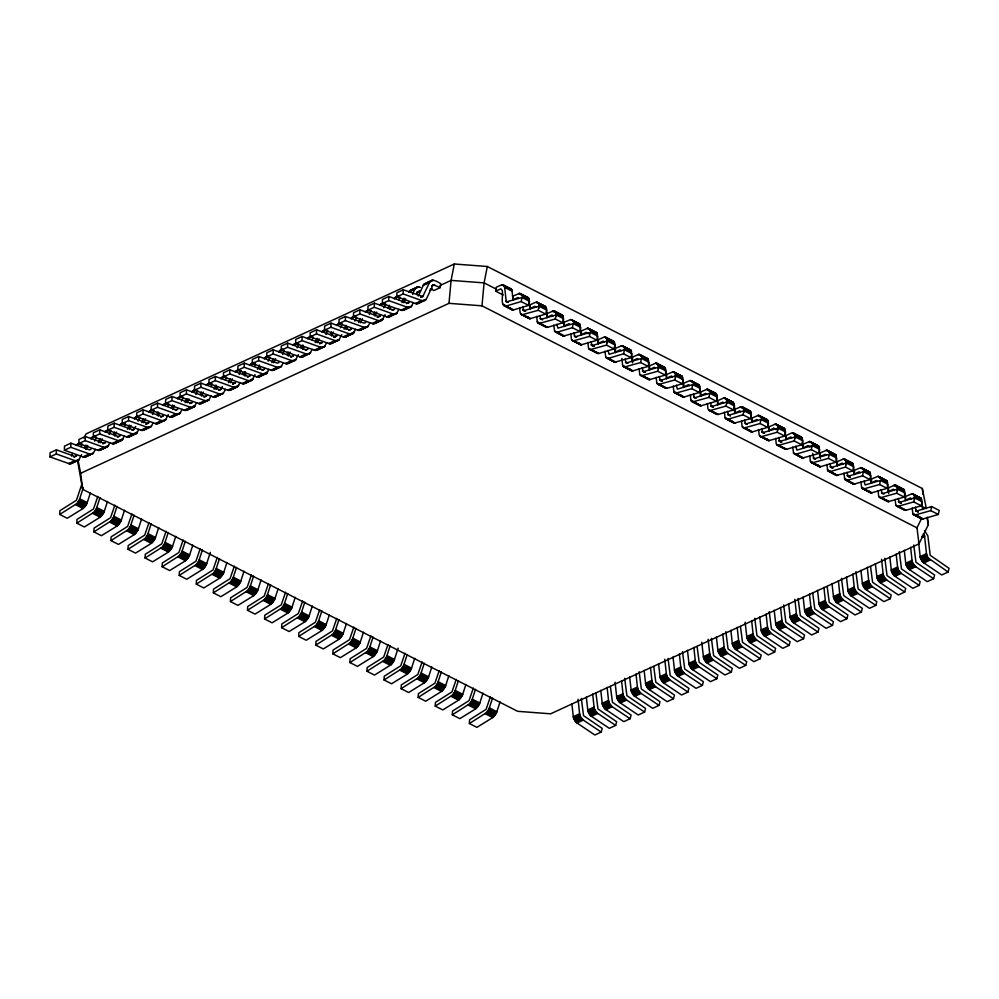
<?xml version="1.0" encoding="UTF-8"?>
<svg xmlns="http://www.w3.org/2000/svg" width="999" height="999" viewBox="0 0 999 999"><rect width="100%" height="100%" fill="white"/><g stroke="black" fill="none" stroke-linecap="round" stroke-linejoin="round"><path stroke-width="1.5" d="M72.989 462.325L69.431 463.786L49.95 456.893L50.05 452.772L56.406 449.837L75.037 456.518L76.648 455.844L73.963 457.267M49.95 456.893L56.306 453.958L56.406 449.837M86.888 456.268L83.029 456.905L64.398 450.224L64.51 446.103L70.867 443.169L89.485 449.85L91.096 449.175M64.398 450.224L70.767 447.29L70.867 443.169M101.886 448.988L98.339 450.449L78.859 443.556L78.958 439.435L85.315 436.501L103.946 443.181L105.557 442.507L102.872 443.931M78.859 443.556L85.215 440.621L85.315 436.501M116.346 442.32L112.787 443.781L93.307 436.888L93.406 432.767L99.775 429.832L118.394 436.513L120.005 435.839L117.32 437.262M93.307 436.888L99.663 433.953L99.775 429.832M131.219 434.89L129.608 436.725L127.248 437.112L107.767 430.219L107.867 426.098L114.223 423.164L133.416 429.932L135.664 426.511M107.767 430.219L114.123 427.285L114.223 423.164M145.679 428.221L144.056 430.057L141.696 430.444L122.215 423.551L122.315 419.43L128.671 416.496L147.303 423.176L148.913 422.502L146.229 423.926M122.215 423.551L128.571 420.616L128.671 416.496M159.703 422.315L156.144 423.776L136.663 416.883L136.763 412.762L143.132 409.827L161.751 416.508L163.361 415.834L160.677 417.257M136.663 416.883L143.032 413.948L143.132 409.827M174.588 414.885L172.964 416.72L170.604 417.107L151.124 410.214L151.224 406.094L157.58 403.159L176.211 409.84L177.822 409.165L175.275 410.339M151.124 410.214L157.48 407.28L157.58 403.159M188.611 408.978L185.052 410.439L165.572 403.546L165.672 399.425L172.028 396.491L190.659 403.171L192.27 402.497L189.723 403.671M165.572 403.546L171.928 400.611L172.028 396.491M203.059 402.31L199.513 403.771L180.02 396.878L180.132 392.757L186.488 389.822L205.107 396.503L206.731 395.829L204.033 397.252M180.02 396.878L186.388 393.943L186.488 389.822M216.97 396.253L213.099 396.89L194.48 390.209L194.58 386.089L200.936 383.154L220.13 389.922L222.377 386.488M194.48 390.209L200.836 387.275L200.936 383.154M231.968 388.961L228.409 390.434L208.928 383.541L209.028 379.42L215.397 376.486L234.016 383.166L235.627 382.492L232.942 383.916M208.928 383.541L215.285 380.607L215.397 376.486M246.416 382.292L242.869 383.766L223.389 376.873L223.489 372.752L229.845 369.817L248.476 376.498L250.087 375.824L247.402 377.247M223.389 376.873L229.745 373.938L229.845 369.817M261.301 374.875L259.678 376.71L257.317 377.098L237.837 370.204L237.937 366.084L244.293 363.149L262.924 369.83L264.535 369.155L261.988 370.329M237.837 370.204L244.193 367.27L244.293 363.149M275.749 368.206L274.126 370.042L271.765 370.429L252.285 363.536L252.397 359.415L258.753 356.481L277.372 363.161L278.983 362.487M252.285 363.536L258.654 360.602L258.753 356.481M289.772 362.287L286.226 363.761L266.745 356.868L266.845 352.747L273.202 349.812L291.833 356.493L293.444 355.819L290.759 357.242M266.745 356.868L273.102 353.933L273.202 349.812M304.658 354.87L303.034 356.705L300.674 357.093L281.194 350.199L281.293 346.079L287.662 343.144L306.281 349.825L307.892 349.151L305.357 350.324M281.194 350.199L287.55 347.265L287.662 343.144M318.681 348.951L315.135 350.424L295.654 343.531L295.754 339.41L302.11 336.476L320.741 343.156L322.352 342.482L319.655 343.906M295.654 343.531L302.01 340.597L302.11 336.476M333.129 342.282L329.583 343.756L310.102 336.863L310.202 332.742L316.558 329.807L335.189 336.488L336.8 335.814L334.116 337.237M310.102 336.863L316.458 333.928L316.558 329.807M348.014 334.865L346.391 336.7L344.031 337.088L324.55 330.194L324.65 326.074L331.019 323.139L349.638 329.82L351.248 329.146L348.713 330.319M324.55 330.194L330.919 327.26L331.019 323.139M362.475 328.196L360.851 330.032L358.491 330.419L339.011 323.526L339.111 319.405L345.467 316.471L364.098 323.152L365.709 322.477M339.011 323.526L345.367 320.592L345.467 316.471M376.498 322.277L372.939 323.751L353.459 316.858L353.559 312.737L359.915 309.802L378.546 316.483L380.157 315.809L377.472 317.232M353.459 316.858L359.815 313.923L359.915 309.802M391.371 314.86L389.76 316.695L387.4 317.083L367.907 310.19L368.019 306.069L374.375 303.134L392.994 309.815L394.617 309.141L392.07 310.314M367.907 310.19L374.275 307.255L374.375 303.134M405.831 308.192L404.208 310.027L401.848 310.414L382.367 303.521L382.467 299.4L388.823 296.466L407.455 303.147L409.066 302.472L406.518 303.646M382.367 303.521L388.723 300.587L388.823 296.466M419.855 302.272L416.296 303.746L396.815 296.853L396.915 292.732L403.284 289.797L422.739 296.516L429.533 282.467C431.868 277.61 437.899 282.118 440.759 283.679L440.222 287.612L433.866 290.547L430.419 288.786M396.815 296.853L403.184 293.918L403.284 289.797M90.41 492.794L86.876 503.671L83.079 508.503L67.245 518.281L59.74 514.448L59.903 510.714L76.436 500.274L82.08 483.504M107.48 501.51L103.946 512.387L100.15 517.207L84.316 526.997L76.811 523.164L76.973 519.43L93.506 508.978L97.802 496.428M124.55 510.214L121.016 521.103L117.22 525.924L101.386 535.701L93.881 531.868L94.043 528.134L110.577 517.694L114.873 505.144M141.621 518.931L138.087 529.807L134.278 534.627L118.456 544.418L110.951 540.584L111.114 536.85L127.647 526.411L131.943 513.861M158.691 527.647L155.157 538.523L151.349 543.344L135.527 553.134L128.022 549.3L128.184 545.554L144.718 535.114L149.013 522.564M175.762 536.351L172.228 547.227L168.419 552.06L152.597 561.838L145.08 558.004L145.255 554.27L161.788 543.831L166.071 531.281M192.832 545.067L189.286 555.943L185.489 560.764L169.668 570.554L162.15 566.72L162.325 562.986L178.858 552.534L183.142 539.984M210.352 552.372L206.356 564.66L203.284 568.955L186.738 579.27L179.221 575.436L179.395 571.69L195.929 561.251L200.212 548.701M226.96 562.487L223.426 573.364L219.63 578.184L203.796 587.974L196.291 584.14L196.453 580.407L212.999 569.967L217.282 557.417M244.031 571.203L240.497 582.08L236.701 586.9L220.866 596.69L213.361 592.857L213.524 589.123L230.057 578.671L234.353 566.121M261.101 579.907L257.567 590.796L253.771 595.616L237.937 605.394L230.432 601.56L230.594 597.827L247.128 587.387L251.423 574.837M278.172 588.623L274.638 599.5L270.829 604.32L255.007 614.11L247.502 610.277L247.665 606.543L264.198 596.091L268.494 583.541M295.242 597.34L291.708 608.216L287.899 613.036L272.078 622.827L264.573 618.993L264.735 615.247L281.268 604.807L285.564 592.257M312.312 606.043L308.778 616.92L304.97 621.753L289.148 631.53L281.631 627.697L281.805 623.963L298.339 613.523L302.635 600.973M329.383 614.76L325.836 625.636L322.04 630.456L306.218 640.247L298.701 636.413L298.876 632.679L315.409 622.227L319.692 609.677M346.453 623.463L342.907 634.353L339.111 639.173L323.289 648.95L315.771 645.117L315.946 641.383L332.48 630.943L336.763 618.393M363.511 632.18L359.977 643.056L356.181 647.876L340.359 657.667L332.842 653.833L333.004 650.099L349.55 639.66L353.833 627.11M380.582 640.896L377.048 651.773L373.251 656.593L357.417 666.383L349.912 662.549L350.075 658.803L366.608 648.363L370.904 635.814M398.102 648.201L394.118 660.476L391.046 664.785L374.488 675.087L366.983 671.253L367.145 667.519L383.678 657.08L387.974 644.53M414.722 658.316L411.188 669.193L407.392 674.013L391.558 683.803L384.053 679.969L384.215 676.236L400.749 665.784L405.045 653.234M431.793 667.02L428.259 677.909L424.45 682.729L408.628 692.519L401.123 688.686L401.286 684.939L417.819 674.5L422.115 661.95M448.863 675.736L445.329 686.613L441.521 691.433L425.699 701.223L418.194 697.389L418.356 693.656L434.89 683.216L439.185 670.666M465.934 684.452L462.387 695.329L458.591 700.149L442.769 709.939L435.252 706.106L435.427 702.372L451.96 691.92L456.243 679.37M483.004 693.156L479.458 704.045L475.661 708.865L459.84 718.643L452.322 714.809L452.497 711.076L469.031 700.636L473.314 688.086M500.062 701.872L496.528 712.749L492.732 717.569L476.91 727.359L469.393 723.526L469.567 719.792L486.101 709.34L490.384 696.79M927.434 517.345L928.346 524.637L918.98 543.868L550.649 713.81L517.644 711.313L82.642 489.31L80.657 473.276L448.988 303.334L451.086 280.394L454.308 263.998L487.312 266.496L922.314 488.499L926.348 508.603L921.165 505.969M918.98 543.868L916.995 527.847L481.993 305.831L484.09 282.892L487.312 266.496M503.171 295.03L495.666 291.196L500.761 288.873L501.723 289.722C504.345 293.381 499.075 305.881 506.031 306.056L521.141 301.561L522.027 297.49L529.545 301.323L528.646 305.394L513.536 309.89L511.238 309.365M519.63 307.642L520.179 313.037L521.803 314.835L538.211 310.277L539.098 306.206L546.615 310.04L545.716 314.111L529.932 318.718L527.697 316.87M536.7 316.358L537.25 321.753L538.873 323.551L555.282 318.993L556.168 314.922L563.673 318.756L562.787 322.814L547.677 327.31L545.017 326.248M554.57 331.131L557.242 332.192L572.352 327.697L573.239 323.626L580.744 327.46L579.857 331.531L563.461 336.089L554.57 331.131L553.771 325.075M570.841 333.778L571.391 339.173L573.014 340.971L589.422 336.413L590.309 332.342L597.814 336.176L596.927 340.247L581.143 344.855L578.908 343.007M587.912 342.495L588.461 347.889L590.084 349.687L606.48 345.117L607.38 341.046L614.885 344.88L613.998 348.951L598.888 353.446L596.228 352.385M605.781 357.267L608.441 358.316L623.551 353.833L624.437 349.762L631.955 353.596L631.068 357.667L614.66 362.225L605.781 357.267L604.969 351.198M621.902 358.379L622.602 365.309L624.225 367.108L640.621 362.55L641.508 358.479L649.025 362.312L648.139 366.383L632.355 370.991L630.107 369.143M639.11 368.631L639.672 374.026L641.296 375.824L657.692 371.253L658.578 367.182L666.096 371.016L665.209 375.087L649.425 379.695L647.177 377.847M656.181 377.335L656.743 382.729L658.353 384.528L674.762 379.97L675.649 375.899L683.166 379.732L682.267 383.803L667.157 388.286L664.497 387.237M673.251 386.051L673.801 391.446L675.424 393.244L691.832 388.673L692.719 384.615L700.224 388.436L699.337 392.507L683.553 397.127L681.318 395.279M690.321 394.755L690.871 400.149L692.494 401.948L708.903 397.39L709.789 393.319L717.294 397.152L716.408 401.223L701.298 405.706L699 405.194M707.392 403.471L707.941 408.866L709.565 410.664L725.973 406.106L726.86 402.035L734.365 405.869L733.478 409.94L718.368 414.423L715.709 413.374M725.012 417.582L727.26 419.418L743.031 414.81L743.93 410.739L751.435 414.573L750.549 418.643L734.14 423.214L732.517 421.416L725.012 417.582L724.462 412.187M741.52 420.891L742.082 426.286L743.706 428.084L760.102 423.526L761.001 419.455L768.506 423.289L767.619 427.36L752.509 431.843L750.212 431.318M758.591 429.607L759.153 435.002L760.776 436.8L777.172 432.242L778.059 428.171L785.576 432.005L784.69 436.063L768.905 440.684L766.658 438.836M775.661 438.324L776.223 443.706L777.846 445.504L794.242 440.946L795.129 436.875L802.647 440.709L801.76 444.78L786.65 449.263L783.978 448.214M793.543 453.096L796.203 454.145L811.313 449.662L812.199 445.591L819.717 449.425L818.818 453.496L802.422 458.054L793.543 453.096L792.731 447.028M809.802 455.744L810.351 461.138L811.975 462.937L828.383 458.366L829.27 454.295L836.775 458.129L835.888 462.2L820.104 466.808L817.869 464.972M827.684 470.517L830.344 471.565L845.454 467.082L846.34 463.012L853.845 466.845L852.959 470.916L836.563 475.474L827.684 470.517L826.872 464.448M844.742 479.233L847.414 480.282L862.524 475.799L863.411 471.728L870.916 475.561L870.029 479.632L853.633 484.19L844.742 479.233L843.943 473.164M861.013 481.88L861.563 487.262L863.186 489.073L879.595 484.503L880.481 480.432L887.986 484.265L887.1 488.336L871.315 492.944L869.08 491.096M878.084 490.584L878.633 495.979L880.256 497.777L896.652 493.219L897.552 489.148L905.057 492.982L904.17 497.052L888.386 501.66L886.138 499.812M895.141 499.3L895.703 504.695L897.327 506.493L913.723 501.923L914.609 497.864L922.127 501.685L921.24 505.756L906.13 510.252L903.471 509.19M912.212 508.004L912.774 513.399L914.397 515.197L930.793 510.639L931.68 506.568L939.197 510.402L938.311 514.473L922.527 519.08L920.279 517.232M571.853 703.646L573.438 717.732L576.161 722.414L594.867 735.002L601.223 732.067L602.185 728.383L583.541 715.659L581.331 698.376M586.313 696.977L587.887 711.063L590.609 715.746L609.315 728.333L615.684 725.399L616.633 721.715L597.989 708.99L595.941 693.156M600.761 690.309L602.347 704.395L605.069 709.065L623.776 721.665L630.132 718.731L631.093 715.047L612.449 702.322L610.389 686.488M615.059 682.205L616.795 697.727L619.517 702.397L638.224 714.997L644.592 712.062L645.541 708.378L626.897 695.654L624.687 678.371M629.67 676.972L631.243 691.058L633.965 695.729L652.684 708.328L659.04 705.394L659.989 701.71L641.346 688.985L639.148 671.703M644.118 670.304L645.704 684.39L648.426 689.06L667.132 701.66L673.488 698.726L674.45 695.042L655.806 682.317L653.746 666.483M658.578 663.636L660.152 677.722L662.874 682.392L681.58 694.992L687.949 692.057L688.898 688.373L670.254 675.649L668.044 658.366M673.026 656.967L674.6 671.053L677.322 675.724L696.041 688.323L702.397 685.389L703.346 681.705L684.715 668.98L682.504 651.698M687.474 650.299L689.06 664.385L691.783 669.055L710.489 681.655L716.845 678.721L717.806 675.037L699.163 662.312L697.115 646.478M701.773 642.195L703.508 657.717L706.231 662.387L724.949 674.987L731.305 672.052L732.255 668.368L713.611 655.644L711.413 638.361M716.383 636.962L717.969 651.048L720.691 655.719L739.397 668.319L745.754 665.384L746.715 661.7L728.071 648.975L725.861 631.693M730.843 630.294L732.417 644.38L735.139 649.05L753.845 661.65L760.214 658.716L761.163 655.032L742.519 642.307L740.471 626.473M745.142 622.19L746.865 637.712L749.587 642.382L768.306 654.982L774.662 652.047L775.611 648.363L756.967 635.639L754.769 618.356M759.74 616.957L761.325 631.043L764.048 635.714L782.754 648.314L789.11 645.379L790.072 641.695L771.428 628.97L769.218 611.688M774.2 610.289L775.773 624.375L778.496 629.045L797.214 641.645L803.571 638.711L804.52 635.027L785.876 622.302L783.666 605.019M788.648 603.621L790.234 617.707L792.956 622.377L811.663 634.977L818.019 632.042L818.98 628.359L800.336 615.634L798.126 598.351M803.109 596.952L804.682 611.038L807.404 615.709L826.111 628.309L832.479 625.374L833.428 621.69L814.784 608.965L812.736 593.131M817.557 590.284L819.13 604.37L821.852 609.04L840.571 621.64L846.927 618.706L847.876 615.022L829.232 602.297L827.184 586.463M832.005 583.616L833.591 597.702L836.313 602.372L855.019 614.972L861.375 612.037L862.337 608.354L843.693 595.629L841.483 578.346M846.465 576.947L848.039 591.033L850.761 595.704L869.467 608.304L875.836 605.369L876.785 601.685L858.141 588.96L855.931 571.678M860.913 570.279L862.499 584.365L865.209 589.035L883.928 601.635L890.284 598.701L891.233 595.017L872.602 582.292L870.541 566.458M875.361 563.611L876.947 577.697L879.669 582.367L898.376 594.967L904.732 592.032L905.693 588.349L887.05 575.624L884.839 558.341M889.822 556.942L891.395 571.028L894.117 575.699L912.836 588.299L919.192 585.364L920.141 581.68L901.498 568.955L899.3 551.673M904.27 550.274L905.856 564.36L908.578 569.03L927.284 581.63L933.64 578.696L934.602 575.012L915.958 562.287L913.748 545.004M918.568 542.157L920.304 557.692L923.026 562.362L941.732 574.962L948.101 572.027L949.05 568.344L930.219 555.294L927.871 535.864L924.512 530.656M495.666 291.196L496.191 287.262L501.748 284.777L511.001 288.836L512.025 290.397L512.999 300.374M59.74 514.448L77.01 503.471L79.371 499.837L83.354 487.562M76.811 523.164L94.081 512.187L96.441 508.553L99.975 497.677M93.881 531.868L111.151 520.904L113.499 517.27L117.045 506.381M110.951 540.584L128.222 529.607L130.569 525.973L134.116 515.097M128.022 549.3L145.28 538.324L147.64 534.69L151.174 523.813M145.08 558.004L162.35 547.04L164.71 543.394L168.244 532.517M162.15 566.72L179.42 555.744L181.781 552.11L185.315 541.233M179.221 575.436L196.491 564.46L198.851 560.826L202.385 549.949M196.291 584.14L213.561 573.164L215.921 569.53L219.455 558.653M213.361 592.857L230.632 581.88L232.992 578.246L236.526 567.37M230.432 601.56L247.702 590.596L250.05 586.962L253.596 576.073M247.502 610.277L264.772 599.3L267.12 595.666L270.667 584.79M264.573 618.993L281.843 608.016L284.191 604.383L287.724 593.506M281.631 627.697L298.901 616.72L301.261 613.086L304.795 602.21M298.701 636.413L315.971 625.436L318.331 621.803L321.865 610.926M315.771 645.117L333.042 634.153L335.402 630.519L338.936 619.63M332.842 653.833L350.112 642.856L352.472 639.223L356.006 628.346M349.912 662.549L367.182 651.573L369.543 647.939L373.077 637.062M366.983 671.253L384.253 660.277L386.613 656.643L390.147 645.766M384.053 679.969L401.323 668.993L403.671 665.359L407.217 654.482M401.123 688.686L418.394 677.709L420.741 674.075L424.288 663.199M418.194 697.389L435.452 686.413L437.812 682.779L441.346 671.902M435.252 706.106L452.522 695.129L454.882 691.495L458.416 680.619M452.322 714.809L469.592 703.845L471.953 700.212L475.487 689.322M469.393 723.526L486.663 712.549L489.023 708.915L492.557 698.039M71.491 456.118L72.69 453.446M80.857 446.503L82.055 443.843M81.581 454.632L78.796 460.002L71.066 463.711M84.578 447.964L85.926 445.054M85.939 449.45L87.75 445.442M94.705 441.171L96.516 437.175M95.429 449.3L93.257 453.334L85.514 457.043M98.426 442.632L100.237 438.623M100.4 442.782L102.198 438.773M109.166 434.503L110.964 430.507M99.962 450.374L107.705 446.665L109.878 442.632M113.486 434.627L114.685 431.955M114.848 436.113L116.658 432.105M124.213 426.498L125.412 423.838M114.423 443.706L122.153 439.997L124.338 435.964M127.335 429.295L129.283 425.037M129.308 429.445L131.106 425.437M138.062 421.166L139.872 417.17M128.871 437.038L136.613 433.329L138.786 429.295M141.796 422.627L143.594 418.618M143.756 422.777L145.554 418.768M152.522 414.498L154.321 410.502M153.234 422.627L151.061 426.66L143.332 430.369M156.843 414.622L158.042 411.95M158.204 416.096L159.415 413.436M167.57 406.493L168.781 403.833M168.294 414.622L165.509 419.992L157.78 423.701M171.304 407.954L172.64 405.032M172.665 409.428L174.463 405.432M181.431 401.161L183.229 397.165M182.143 409.29L179.97 413.324L172.228 417.033M185.152 402.609L186.95 398.613M187.113 402.759L188.923 398.763M195.879 394.493L197.677 390.497M186.688 410.364L194.418 406.655L196.603 402.622M200.2 394.617L201.411 391.945M201.573 396.091L203.371 392.095M210.926 386.488L212.138 383.828M211.051 395.954L208.878 399.987L201.136 403.696M214.061 389.273L215.996 385.027M216.021 389.423L217.22 386.763M225.387 379.82L226.586 377.16M225.499 389.285L223.326 393.319L215.584 397.028M228.509 382.605L230.307 378.609M230.469 382.754L232.28 378.758M239.236 374.488L241.046 370.492M230.045 390.359L237.774 386.65L239.96 382.617M243.556 374.613L244.767 371.94M244.93 376.086L246.129 373.426M254.295 366.483L255.494 363.823M244.493 383.691L252.235 379.982L255.007 374.613M257.417 369.268L259.353 365.022M259.378 369.418L260.577 366.758M268.144 361.151L269.942 357.155M258.953 377.023L266.683 373.314L268.856 369.28M271.865 362.6L273.676 358.604M273.826 362.749L275.637 358.753M282.592 354.483L284.403 350.487M283.316 362.612L281.144 366.645L273.401 370.354M286.925 354.608L288.124 351.935M288.286 356.081L290.085 352.085M297.053 347.814L298.851 343.818M298.364 354.608L295.592 359.977L287.849 363.686M301.373 347.939L302.572 345.267M302.734 349.413L303.946 346.753M312.1 339.81L313.299 337.15M312.225 349.275L310.04 353.309L302.31 357.018M315.222 342.595L317.17 338.349M317.195 342.744L318.993 338.748M325.949 334.478L327.759 330.482M326.673 342.607L324.5 346.641L316.758 350.349M330.282 334.603L331.481 331.93M331.643 336.076L333.441 332.08M340.409 327.809L342.207 323.813M341.733 334.603L338.948 339.972L331.218 343.681M344.131 329.258L345.929 325.262M346.091 329.408L347.302 326.748M354.857 321.141L356.668 317.145M345.666 337.013L353.396 333.304L355.582 329.27M358.579 322.59L360.389 318.594M360.552 322.739L362.35 318.743M369.318 314.473L371.116 310.477M370.03 322.602L367.857 326.636L360.115 330.344M373.638 314.598L374.837 311.925M375 316.071L376.81 312.075M383.766 307.804L385.564 303.808M374.575 323.676L382.305 319.967L385.09 314.598M388.087 307.929L389.298 305.257M389.46 309.403L390.659 306.743M398.813 299.8L400.025 297.14M398.938 309.253L396.765 313.299L389.023 317.008M401.948 302.585L404.058 298.139M403.908 302.734L405.706 298.738M412.674 294.468C413.598 291.246 416.009 284.902 420.554 287.412M413.386 302.585L411.213 306.631L403.471 310.339M416.995 294.593C416.171 291.096 423.064 290.135 417.482 292.52M418.356 296.066L423.588 284.665L426.998 283.154M83.966 438.062L85.976 433.941L454.308 263.998M916.995 527.847L921.665 518.231M79.321 443.181L76.299 445.442L80.12 443.681M93.769 436.513L90.759 438.773L94.568 437.013M108.229 429.845L105.207 432.105L109.016 430.344M122.677 423.176L119.655 425.437L124.75 423.089M137.138 416.508L134.116 418.768L137.924 417.008M151.586 409.84L148.564 412.1L152.385 410.339M166.034 403.171L163.012 405.432L166.833 403.671M180.494 396.503L177.472 398.763L181.281 397.003M194.942 389.835L191.92 392.095L195.742 390.334M209.403 383.166L206.381 385.427L211.463 383.079M224.65 376.511L222.39 376.96L220.829 378.758L224.65 376.998M238.299 369.83L235.277 372.09L239.098 370.329M253.559 363.174L251.298 363.624L249.738 365.422L254.82 363.074M267.208 356.493L264.186 358.753L268.007 356.993M282.467 349.837L280.195 350.274L278.646 352.085L282.455 350.324M296.116 343.156L293.094 345.417L298.177 343.069M310.564 336.488L307.542 338.748L311.363 336.988M325.025 329.82L322.003 332.08L325.811 330.319M339.473 323.152L336.451 325.412L341.533 323.064M353.921 316.483L350.899 318.743L354.72 316.983M368.381 309.815L365.359 312.075L369.168 310.314M382.829 303.147L379.807 305.407L384.902 303.059M397.29 296.478L394.268 298.738L398.077 296.978M413.374 289.997L410.976 289.96L408.716 292.07L415.072 289.136M87.437 455.656L87.862 454.895M217.507 395.641L217.944 394.88M417.932 303.671L426.211 299.338L433.166 284.653L440.222 287.612M77.235 444.105L79.783 442.932M91.696 437.437L94.231 436.263M106.144 430.769L108.691 429.595M120.592 424.1L123.139 422.927M135.052 417.432L137.6 416.258M163.961 404.096L166.496 402.922M178.409 397.427L180.956 396.253M192.857 390.759L195.404 389.585M207.317 384.091L209.852 382.917M221.766 377.422L224.313 376.248M236.226 370.754L238.761 369.58M250.674 364.086L253.833 362.45M265.122 357.417L267.67 356.243M279.583 350.749L282.742 349.113M294.031 344.081L296.578 342.907M308.479 337.412L311.026 336.238M322.939 330.744L325.487 329.57M351.848 317.407L354.383 316.233M380.744 304.071L383.291 302.897M395.204 297.402L397.739 296.228M409.652 290.734L417.332 287.025M424.113 284.066L431.793 280.357M411.738 289.81L418.094 286.875M426.186 283.142L432.555 280.207M76.711 444.705L80.532 442.944M91.171 438.037L94.98 436.276M105.619 431.368L108.167 430.194M120.067 424.7L123.888 422.939M134.528 418.032L137.075 416.858M148.976 411.363L151.523 410.189M163.436 404.695L167.245 402.934M177.884 398.027L181.706 396.266M192.332 391.358L194.88 390.184M206.793 384.69L210.602 382.929M221.241 378.022L223.788 376.848M235.702 371.353L238.237 370.179M250.15 364.685L253.971 362.924M264.598 358.017L268.419 356.256M279.058 351.348L281.593 350.174M293.506 344.68L297.327 342.919M307.954 338.012L311.775 336.251M322.415 331.343L324.962 330.169M336.863 324.675L340.684 322.914M351.323 318.007L355.132 316.246M365.771 311.338L368.319 310.165M380.219 304.67L384.041 302.909M394.68 298.002L398.489 296.241M409.128 291.333L418.906 286.888M423.588 284.665L429.945 281.73M430.806 281.393L433.354 280.22M423.164 285.402L429.533 282.467M416.658 292.332L419.48 291.171M417.207 292.407L419.755 291.233M431.655 285.739L434.203 284.565M242.782 373.127L245.317 371.953M300.587 346.453L303.134 345.279M431.93 285.851L434.478 284.678M429.72 290.259L432.417 289.011M440.122 285.452L451.086 280.394L484.09 282.892L496.241 289.098M131.918 430.344L134.465 429.17M218.631 390.334L221.179 389.16M420.829 297.227L423.514 295.804M145.829 424.288L148.589 422.964M232.767 384.128L235.302 382.954M333.928 337.45L336.476 336.276M377.285 317.445L379.832 316.271M420.654 297.44L423.189 296.266M68.581 463.573L74.937 460.639L78.147 460.477M83.029 456.905L89.386 453.971L92.607 453.808M97.477 450.237L103.846 447.302L107.055 447.14M111.938 443.568L118.294 440.634L121.516 440.472M126.386 436.9L132.742 433.966L135.964 433.791M140.834 430.232L147.203 427.297L150.412 427.122M155.295 423.564L161.651 420.629L164.872 420.454M169.743 416.895L176.111 413.961L179.321 413.786M184.203 410.227L190.559 407.292L193.769 407.117M198.651 403.559L205.007 400.624L208.229 400.449M213.099 396.89L219.468 393.956L222.677 393.781M227.56 390.222L233.916 387.287L237.138 387.113M242.008 383.554L248.364 380.619L251.586 380.444M256.468 376.885L262.824 373.951L266.034 373.776M270.916 370.217L277.272 367.282L280.494 367.108M285.364 363.549L291.733 360.614L294.942 360.439M299.825 356.88L306.181 353.946L309.403 353.771M314.273 350.212L320.629 347.277L323.851 347.103M328.733 343.544L335.09 340.609L338.299 340.434M343.181 336.875L349.538 333.941L352.759 333.766M357.63 330.207L363.998 327.272L367.207 327.098M372.09 323.526L378.446 320.604L381.655 320.429M386.538 316.858L392.894 313.936L396.116 313.761M400.986 310.19L407.355 307.267L410.564 307.093M415.447 303.521L421.803 300.599L425.025 300.424M106.131 446.466L108.679 445.292M116.771 441.558L123.127 438.623M133.766 433.716L137.587 431.955M192.857 406.456L195.392 405.282M233.666 387.624L238.749 385.277M250.662 379.782L253.209 378.609M263.848 373.701L267.657 371.94M350.562 333.691L354.37 331.93M380.744 319.767L383.279 318.594M69.431 463.786L79.346 459.39M83.879 457.117L92.52 453.309M98.339 450.449L108.254 446.053M112.787 443.781L122.702 439.385M127.248 437.112L137.15 432.717M141.696 430.444L151.611 426.049M156.144 423.776L166.059 419.38M170.604 417.107L180.519 412.712M185.052 410.439L194.967 406.044M199.513 403.771L209.415 399.375M213.961 397.103L222.602 393.294M228.409 390.434L238.324 386.039M242.869 383.766L252.772 379.37M257.317 377.098L267.233 372.702M271.765 370.429L281.681 366.034M286.226 363.761L296.141 359.365M300.674 357.093L310.589 352.684M315.135 350.424L325.037 346.016M329.583 343.756L339.498 339.348M344.031 337.088L353.946 332.679M358.491 330.419L368.406 326.011M372.939 323.751L382.854 319.343M387.4 317.083L397.302 312.675M401.848 310.414L411.763 306.006M416.296 303.746L426.211 299.338M70.267 463.836L78.796 460.002M84.715 457.167L93.257 453.334M99.176 450.499L107.705 446.665M113.624 443.831L122.153 439.997M128.084 437.162L136.613 433.329M142.532 430.494L151.061 426.66M156.98 423.826L165.509 419.992M171.441 417.157L179.97 413.324M185.889 410.489L194.418 406.655M200.337 403.821L208.878 399.987M214.797 397.152L223.326 393.319M229.246 390.484L237.774 386.65M243.706 383.816L252.235 379.982M258.154 377.147L266.683 373.314M272.602 370.479L281.144 366.645M287.063 363.811L295.592 359.977M301.511 357.142L310.04 353.309M315.971 350.474L324.5 346.641M330.419 343.806L338.948 339.972M344.867 337.138L353.396 333.304M359.328 330.469L367.857 326.636M373.776 323.801L382.305 319.967M388.236 317.133L396.765 313.299M402.684 310.464L411.213 306.631M417.132 303.796L425.661 299.962M564.198 326.511L562.649 315.347L553.596 310.826L547.402 313.399L546.865 317.332L551.96 315.01L552.934 315.859M587.062 333.279L586.101 332.43L581.006 334.765L581.543 330.819L587.737 328.246L596.79 332.779L598.339 343.931M751.96 422.34L750.411 411.176L741.345 406.655L735.164 409.228L734.627 413.161L739.722 410.839L740.684 411.688M774.824 429.108L773.863 428.259L768.768 430.581L769.292 426.648L775.486 424.076L784.552 428.596L786.101 439.76M808.965 446.528L807.991 445.679L802.909 448.014L803.433 444.068L809.627 441.496L818.681 446.029L820.379 458.716M905.581 500.736L904.033 489.585L894.967 485.052L888.785 487.637L888.248 491.57L893.343 489.235L894.305 490.097M921.777 536.488L924.325 535.314L924.562 535.988L926.485 553.696L927.984 557.804L948.101 572.027M921.915 536.825L924.462 535.651M922.015 537.162L924.562 535.988M922.077 537.512L924.624 536.338M573.251 716.67L579.607 713.736L578.059 699.275M587.712 710.002L594.068 707.067L592.669 694.055M602.16 703.333L608.516 700.399L607.117 687.387M616.608 696.665L622.976 693.731L621.578 680.706M631.068 689.997L637.424 687.062L636.026 674.038M645.516 683.328L651.872 680.394L650.486 667.369M659.964 676.66L666.333 673.726L664.785 659.265M674.425 669.992L680.781 667.057L679.382 654.033M688.873 663.324L695.229 660.389L693.843 647.364M703.333 656.655L709.69 653.721L708.141 639.26M717.781 649.987L724.138 647.052L722.752 634.028M732.23 643.319L738.598 640.384L737.2 627.36M746.69 636.65L753.046 633.716L751.648 620.691M761.138 629.982L767.494 627.047L766.108 614.023M775.599 623.314L781.955 620.379L780.556 607.355M790.047 616.645L796.403 613.711L794.854 599.25M804.495 609.977L810.863 607.042L809.465 594.018M818.955 603.309L825.311 600.374L823.913 587.35M833.403 596.64L839.759 593.706L838.373 580.681M847.851 589.972L854.22 587.037L852.821 574.013M862.312 583.304L868.668 580.369L867.269 567.345M876.76 576.635L883.116 573.701L881.568 559.24M891.22 569.967L897.577 567.032L896.178 554.008M905.668 563.299L912.025 560.364L910.638 547.34M920.116 556.63L926.485 553.696M573.438 717.732L579.795 714.797L579.607 713.736M587.887 711.063L594.243 708.129L594.068 707.067M602.347 704.395L608.703 701.46L608.516 700.399M616.795 697.727L623.151 694.792L622.976 693.731M631.243 691.058L637.612 688.124L637.424 687.062M645.704 684.39L652.06 681.455L651.872 680.394M660.152 677.722L666.508 674.787L666.333 673.726M674.6 671.053L680.968 668.119L680.781 667.057M689.06 664.385L695.416 661.45L695.229 660.389M703.508 657.717L709.877 654.782L709.69 653.721M717.969 651.048L724.325 648.114L724.138 647.052M732.417 644.38L738.773 641.445L738.598 640.384M746.865 637.712L753.234 634.777L753.046 633.716M761.325 631.043L767.682 628.109L767.494 627.047M775.773 624.375L782.13 621.44L781.955 620.379M790.234 617.707L796.59 614.772L796.403 613.711M804.682 611.038L811.038 608.104L810.863 607.042M819.13 604.37L825.499 601.435L825.311 600.374M833.591 597.702L839.947 594.767L839.759 593.706M848.039 591.033L854.395 588.099L854.22 587.037M862.499 584.365L868.855 581.43L868.668 580.369M876.947 577.697L883.303 574.762L883.116 573.701M891.395 571.028L897.764 568.094L897.577 567.032M905.856 564.36L912.212 561.426L912.025 560.364M920.304 557.692L926.66 554.757M573.751 718.793L580.119 715.858L579.795 714.797M588.211 712.125L594.567 709.19L594.243 708.129M602.659 705.456L609.015 702.522L608.703 701.46M617.107 698.788L623.476 695.853L623.151 694.792M631.568 692.12L637.924 689.185L637.612 688.124M646.016 685.451L652.372 682.517L652.06 681.455M660.476 678.783L666.832 675.848L666.508 674.787M674.924 672.115L681.281 669.18L680.968 668.119M689.372 665.446L695.741 662.512L695.416 661.45M703.833 658.778L710.189 655.844L709.877 654.782M718.281 652.11L724.637 649.175L724.325 648.114M732.742 645.441L739.098 642.507L738.773 641.445M747.19 638.773L753.546 635.839L753.234 634.777M761.638 632.105L768.006 629.17L767.682 628.109M776.098 625.436L782.454 622.502L782.13 621.44M790.546 618.768L796.902 615.834L796.59 614.772M804.994 612.1L811.363 609.165L811.038 608.104M819.455 605.431L825.811 602.497L825.499 601.435M833.903 598.763L840.259 595.829L839.947 594.767M848.363 592.095L854.719 589.16L854.395 588.099M862.811 585.426L869.167 582.492L868.855 581.43M877.259 578.758L883.628 575.824L883.303 574.762M891.72 572.09L898.076 569.155L897.764 568.094M906.168 565.422L912.524 562.487L912.212 561.426M920.628 558.753L926.985 555.819M574.2 719.817L580.556 716.882L583.316 720.104L601.223 732.067M588.648 713.149L595.017 710.214L597.777 713.436L615.684 725.399M603.109 706.48L609.465 703.546L612.225 706.755L630.132 718.731M617.557 699.812L623.913 696.877L626.673 700.087L644.592 712.062M632.005 693.144L638.373 690.209L641.133 693.418L659.04 705.394M646.465 686.475L652.822 683.541L655.581 686.75L673.488 698.726M660.913 679.807L667.282 676.872L670.029 680.082L687.949 692.057M675.374 673.139L681.73 670.204L684.49 673.413L702.397 685.389M689.822 666.47L696.178 663.536L698.938 666.745L716.845 678.721M704.27 659.802L710.639 656.867L713.398 660.077L731.305 672.052M718.731 653.134L725.087 650.199L727.846 653.408L745.754 665.384M733.179 646.465L739.535 643.531L742.294 646.74L760.214 658.716M747.639 639.797L753.995 636.863L756.755 640.072L774.662 652.047M762.087 633.129L768.443 630.194L771.203 633.403L789.11 645.379M776.535 626.46L782.904 623.526L785.664 626.735L803.571 638.711M790.996 619.792L797.352 616.858L800.112 620.067L818.019 632.042M805.444 613.124L811.8 610.189L814.56 613.398L832.479 625.374M819.904 606.455L826.26 603.521L829.02 606.73L846.927 618.706M834.352 599.787L840.708 596.853L843.468 600.062L861.375 612.037M848.8 593.119L855.169 590.184L857.916 593.394L875.836 605.369M863.261 586.45L869.617 583.516L872.377 586.725L890.284 598.701M877.709 579.782L884.065 576.848L886.825 580.057L904.732 592.032M892.157 573.114L898.526 570.179L901.285 573.389L919.192 585.364M906.617 566.445L912.974 563.511L915.733 566.72L933.64 578.696M921.066 559.777L927.422 556.843M574.762 720.779L581.118 717.844M589.21 714.11L595.566 711.176M603.671 707.442L610.027 704.507M618.119 700.774L624.475 697.839M632.567 694.105L638.935 691.171M647.027 687.437L653.383 684.502M661.475 680.769L667.832 677.834M675.923 674.1L682.292 671.166M690.384 667.432L696.74 664.497M704.832 660.764L711.188 657.829M719.292 654.095L725.649 651.161M733.741 647.427L740.097 644.492M748.189 640.759L754.557 637.824M762.649 634.09L769.005 631.156M777.097 627.422L783.453 624.487M791.558 620.754L797.914 617.819M806.006 614.085L812.362 611.151M820.454 607.417L826.822 604.482M834.914 600.749L841.27 597.814M849.362 594.08L855.718 591.146M863.81 587.412L870.179 584.477M878.271 580.744L884.627 577.809M892.719 574.075L899.075 571.141M907.179 567.407L913.536 564.472M921.627 560.739L927.984 557.804M575.424 721.653L581.78 718.718M589.872 714.984L596.228 712.05M604.32 708.316L610.689 705.381M618.781 701.648L625.137 698.713M633.229 694.979L639.585 692.045M647.677 688.311L654.045 685.376M662.137 681.643L668.493 678.708M676.585 674.974L682.941 672.04M691.046 668.306L697.402 665.371M705.494 661.638L711.85 658.703M719.942 654.969L726.31 652.035M734.402 648.301L740.759 645.366M748.85 641.633L755.207 638.698M763.311 634.964L769.667 632.03M777.759 628.296L784.115 625.362M792.207 621.628L798.576 618.693M806.668 614.959L813.024 612.025M821.116 608.291L827.472 605.357M835.564 601.623L841.932 598.688M850.024 594.954L856.38 592.02M864.472 588.286L870.828 585.352M878.933 581.618L885.289 578.683M893.381 574.949L899.737 572.015M907.829 568.281L914.197 565.347M922.289 561.613L928.645 558.678M576.161 722.414L582.517 719.48M590.609 715.746L596.965 712.811M605.069 709.065L611.425 706.143M619.517 702.397L625.874 699.475M633.965 695.729L640.334 692.806M648.426 689.06L654.782 686.138M662.874 682.392L669.23 679.47M677.322 675.724L683.691 672.789M691.783 669.055L698.139 666.121M706.231 662.387L712.587 659.452M720.691 655.719L727.047 652.784M735.139 649.05L741.495 646.116M749.587 642.382L755.956 639.447M764.048 635.714L770.404 632.779M778.496 629.045L784.852 626.111M792.956 622.377L799.312 619.442M807.404 615.709L813.76 612.774M821.852 609.04L828.221 606.106M836.313 602.372L842.669 599.437M850.761 595.704L857.117 592.769M865.209 589.035L871.578 586.101M879.669 582.367L886.026 579.432M894.117 575.699L900.474 572.764M908.578 569.03L914.934 566.096M923.026 562.362L929.382 559.428M576.96 723.026L583.316 720.104M591.408 716.358L597.777 713.436M605.869 709.69L612.225 706.755M620.317 703.021L626.673 700.087M634.765 696.353L641.133 693.418M649.225 689.685L655.581 686.75M663.673 683.016L670.029 680.082M678.134 676.348L684.49 673.413M692.582 669.68L698.938 666.745M707.03 663.011L713.398 660.077M721.49 656.343L727.846 653.408M735.938 649.675L742.294 646.74M750.399 643.006L756.755 640.072M764.847 636.338L771.203 633.403M779.295 629.67L785.664 626.735M793.755 623.001L800.112 620.067M808.203 616.333L814.56 613.398M822.652 609.665L829.02 606.73M837.112 602.996L843.468 600.062M851.56 596.328L857.916 593.394M866.021 589.66L872.377 586.725M880.469 582.991L886.825 580.057M894.917 576.323L901.285 573.389M909.377 569.655L915.733 566.72M923.825 562.986L930.181 560.052M530.069 309.091L528.508 297.927L519.455 293.406L513.261 295.979L512.737 299.912L517.819 297.59L518.793 298.439M542.707 306.281C548.676 304.608 545.941 315.185 547.127 317.794M559.777 314.985L562.212 314.972M610.988 341.121C616.957 339.448 614.21 350.037 615.409 352.647M632.617 362.887L630.931 350.199L621.865 345.679L615.671 348.251L615.147 352.185L620.242 349.85L621.203 350.711M649.55 370.067L647.989 358.903L638.935 354.383L632.742 356.955L632.217 360.889L637.312 358.566L638.274 359.415M666.62 378.771L665.059 367.62L656.006 363.099L649.812 365.671L649.288 369.605L654.37 367.282L655.344 368.132M717.819 404.907L716.271 393.756L707.217 389.235L701.023 391.808L700.486 395.741L705.581 393.419L706.555 394.268M730.469 402.11C736.438 400.424 733.691 411.014 734.889 413.623M747.539 410.814L749.974 410.789M769.03 431.044L767.482 419.892L758.416 415.359L752.235 417.944L751.698 421.878L756.792 419.543L757.754 420.404M798.738 436.95C804.719 435.277 801.972 445.866 803.171 448.464M837.299 465.896L835.751 454.732L826.697 450.212L820.504 452.784L819.967 456.718L825.062 454.395L826.036 455.244M854.37 474.6L852.821 463.449L843.768 458.928L837.574 461.501L837.037 465.434L842.132 463.099L843.106 463.961M849.949 463.086L852.384 463.061M522.027 297.49L506.306 301.935L504.645 287.337L503.496 285.002M539.098 306.206L523.763 310.739L522.689 306.78M556.168 314.922L540.834 319.443L539.76 315.497M573.239 323.626L557.904 328.159L556.83 324.213M590.309 332.342L574.974 336.863L573.901 332.917M607.38 341.046L592.045 345.579L590.971 341.633M624.437 349.762L609.115 354.295L608.041 350.349M641.508 358.479L626.173 362.999L625.112 359.053M658.578 367.182L643.244 371.715L642.17 367.769M675.649 375.899L660.314 380.432L659.24 376.473M692.719 384.615L677.384 389.135L676.311 385.189M709.789 393.319L694.455 397.852L693.381 393.906M726.86 402.035L711.525 406.556L710.451 402.609M743.93 410.739L728.596 415.272L727.522 411.326M761.001 419.455L745.666 423.988L744.592 420.03M778.059 428.171L762.724 432.692L761.663 428.746M795.129 436.875L779.794 441.408L778.721 437.462M812.199 445.591L796.865 450.112L795.791 446.166M829.27 454.295L813.935 458.828L812.724 453.346M846.34 463.012L831.006 467.544L829.932 463.598M863.411 471.728L848.076 476.248L847.002 472.302M880.481 480.432L865.146 484.965L864.073 481.019M897.552 489.148L882.217 493.681L881.143 489.722M914.609 497.864L899.275 502.385L898.213 498.439M931.68 506.568L916.345 511.101L915.284 507.155M509.253 288.611L511.001 288.836M545.142 306.256L535.876 302.197L530.332 304.695L529.795 308.629L534.89 306.293L535.864 307.155M581.268 335.214L579.72 324.063L570.666 319.543L564.472 322.115L563.936 326.049L569.03 323.726L570.004 324.575M594.592 332.168L596.353 332.392M613.423 341.096L604.158 337.05L598.613 339.535L598.076 343.469L603.171 341.146L604.133 341.995M628.733 349.588L630.494 349.812M645.804 358.304L647.552 358.529M662.874 367.02L664.622 367.232M683.678 387.487L682.13 376.336L673.076 371.803L666.882 374.388L666.358 378.321L671.44 375.986L672.414 376.848M679.944 375.724L681.693 375.949M700.749 396.203L699.2 385.04L690.147 380.519L683.953 383.092L683.416 387.025L688.511 384.702L689.485 385.552M697.015 384.44L698.763 384.652M732.904 402.085L723.638 398.027L718.094 400.512L717.557 404.445L722.652 402.122L723.613 402.972M782.354 427.997L784.115 428.221M801.173 436.925L791.92 432.879L786.363 435.364L785.838 439.298L790.921 436.975L791.895 437.824M816.495 445.417L818.243 445.641M871.44 483.316L869.892 472.152L860.838 467.632L854.644 470.204L854.108 474.138L859.202 471.815L860.176 472.664M867.694 471.553L869.455 471.778M888.648 493.556L886.962 480.869L877.909 476.348L871.715 478.921L871.178 482.854L876.273 480.531L877.234 481.381M884.764 480.269L886.525 480.482M901.835 488.973L903.596 489.198M922.651 509.453L921.103 498.289L912.037 493.768L905.843 496.341L905.319 500.274L910.414 497.952L911.375 498.801M918.905 497.689L920.666 497.902M448.988 303.334L481.993 305.831M403.184 293.918L421.803 300.599M388.723 300.587L407.355 307.267M374.275 307.255L392.894 313.936M359.815 313.923L378.446 320.604M345.367 320.592L363.998 327.272M330.919 327.26L349.538 333.941M316.458 333.928L335.09 340.609M302.01 340.597L320.629 347.277M287.55 347.265L306.181 353.946M273.102 353.933L291.733 360.614M258.654 360.602L277.272 367.282M244.193 367.27L262.824 373.951M229.745 373.938L248.364 380.619M215.285 380.607L233.916 387.287M200.836 387.275L219.468 393.956M186.388 393.943L205.007 400.624M171.928 400.611L190.559 407.292M157.48 407.28L176.111 413.961M143.032 413.948L161.651 420.629M128.571 420.616L147.203 427.297M114.123 427.285L132.742 433.966M99.663 433.953L118.294 440.634M85.215 440.621L103.846 447.302M70.767 447.29L89.386 453.971M56.306 453.958L74.937 460.639M528.071 297.54L519.455 293.406M579.283 323.676L570.666 319.543M715.833 393.369L707.217 389.235M767.045 419.505L758.416 415.359M502.972 284.765L511.438 289.223M520.042 293.481L528.508 297.927M537.112 302.185L545.579 306.643M554.183 310.901L562.649 315.347M571.253 319.618L579.72 324.063M588.324 328.321L596.79 332.779M605.394 337.038L613.861 341.483M622.464 345.741L630.931 350.199M639.522 354.458L647.989 358.903M656.593 363.174L665.059 367.62M673.663 371.878L682.13 376.336M690.734 380.594L699.2 385.04M707.804 389.31L716.271 393.756M724.874 398.014L733.341 402.46M741.945 406.73L750.411 411.176M759.015 415.434L767.482 419.892M776.073 424.15L784.552 428.596M793.144 432.867L801.61 437.312M810.214 441.57L818.681 446.029M827.284 450.287L835.751 454.732M844.355 458.991L852.821 463.449M861.425 467.707L869.892 472.152M878.496 476.423L886.962 480.869M895.566 485.127L904.033 489.585M912.636 493.843L921.103 498.289M502.385 284.69L509.902 288.524M536.525 302.11L544.03 305.944M553.596 310.826L561.101 314.66M587.737 328.246L595.242 332.08M604.795 336.963L612.312 340.796M621.865 345.679L628.121 348.863M638.935 354.383L646.453 358.216M656.006 363.099L663.511 366.933M673.076 371.803L680.581 375.636M690.147 380.519L697.652 384.353M724.287 397.939L731.792 401.773M741.345 406.655L748.863 410.489M775.486 424.076L783.004 427.909M792.557 432.792L800.074 436.625M809.627 441.496L817.132 445.329M826.697 450.212L834.202 454.046M843.768 458.928L851.273 462.749M860.838 467.632L868.343 471.466M877.909 476.348L885.414 480.182M894.967 485.052L902.484 488.886M912.037 493.768L919.555 497.602M501.748 284.777L511.788 289.747M518.806 293.494L528.858 298.451M537.137 302.847L545.929 307.168M554.195 311.551L562.999 315.884M571.778 319.842L580.057 324.588M587.087 328.334L597.127 333.304M605.406 337.687L614.198 342.008M621.228 345.754L631.268 350.724M638.299 354.47L648.339 359.44M655.356 363.186L665.409 368.144M674.188 372.115L682.479 376.86M691.258 380.831L699.55 385.564M706.568 389.323L716.608 394.28M725.386 398.251L733.678 402.997M740.709 406.743L750.749 411.7M757.779 415.447L767.819 420.417M774.849 424.163L784.889 429.133M793.169 433.516L801.96 437.837M808.978 441.583L819.03 446.553M826.048 450.299L836.101 455.257M843.119 459.003L853.171 463.973M861.438 468.356L870.229 472.689M879.008 476.648L887.299 481.393M894.33 485.139L904.37 490.109M913.148 494.08L921.44 498.813M504.52 286.563L512.025 290.397M520.566 293.706L521.59 295.279L529.095 299.113M537.637 302.422L538.648 303.983L546.166 307.817M554.707 311.139L555.719 312.699L563.236 316.533M572.552 320.754L580.307 325.249M588.836 328.559L589.86 330.12L597.365 333.953M605.906 337.262L606.93 338.836L614.435 342.669M622.976 345.979L624 347.552L631.505 351.373M640.047 354.695L641.071 356.256L648.576 360.09M657.117 363.399L658.141 364.972L665.646 368.806M674.962 373.027L682.717 377.51M692.032 381.73L699.787 386.226M708.328 389.535L709.34 391.108L716.857 394.942M726.173 399.163L733.928 403.646M742.457 406.955L743.481 408.529L750.986 412.362M759.527 415.671L760.551 417.232L768.056 421.066M776.598 424.388L777.622 425.949L785.127 429.782M793.668 433.091L794.692 434.665L802.197 438.499M810.738 441.808L811.762 443.369L819.267 447.202M827.809 450.512L828.82 452.085L836.338 455.919M844.879 459.228L845.891 460.801L853.408 464.622M861.95 467.944L862.961 469.505L870.479 473.339M879.794 477.559L887.537 482.055M896.078 485.364L897.102 486.925L904.607 490.759M913.935 494.98L921.677 499.475M552.272 311.151L554.77 312.437M740.022 406.98L742.532 408.266M893.643 485.389L897.402 487.3M504.645 287.337L512.162 291.171M529.22 299.875L521.59 295.279M538.648 303.983L546.291 308.591M555.719 312.699L563.361 317.295M580.431 326.011L572.789 321.416M597.502 334.727L589.86 330.12M606.93 338.836L614.572 343.431M631.643 352.147L624 347.552M648.713 360.864L641.071 356.256M658.141 364.972L665.771 369.568M675.199 373.676L682.841 378.284M699.912 386.988L692.27 382.392M716.982 395.704L709.34 391.108M726.41 399.812L734.053 404.42M743.481 408.529L751.123 413.124M768.194 421.84L760.551 417.232M777.622 425.949L785.264 430.544M794.692 434.665L802.322 439.26M819.392 447.977L811.762 443.369M836.463 456.68L828.82 452.085M845.891 460.801L853.533 465.397M870.604 474.113L862.961 469.505M887.674 482.817L880.032 478.221M897.102 486.925L904.744 491.533M914.172 495.641L921.815 500.237M585.876 332.517L588.374 333.791M773.626 428.346L776.136 429.62M807.766 445.766L810.276 447.04M521.141 301.561L528.646 305.394M538.211 310.277L545.716 314.111M555.282 318.993L562.787 322.814M572.352 327.697L579.857 331.531M589.422 336.413L596.927 340.247M606.48 345.117L613.998 348.951M623.551 353.833L631.068 357.667M640.621 362.55L648.139 366.383M657.692 371.253L665.209 375.087M674.762 379.97L682.267 383.803M691.832 388.673L699.337 392.507M708.903 397.39L716.408 401.223M725.973 406.106L733.478 409.94M743.031 414.81L750.549 418.643M760.102 423.526L767.619 427.36M777.172 432.242L784.69 436.063M794.242 440.946L801.76 444.78M811.313 449.662L818.818 453.496M828.383 458.366L835.888 462.2M845.454 467.082L852.959 470.916M862.524 475.799L870.029 479.632M879.595 484.503L887.1 488.336M896.652 493.219L904.17 497.052M913.723 501.923L921.24 505.756M930.793 510.639L938.311 514.473M505.906 301.149L508.404 302.422M522.976 309.852L525.474 311.139M540.047 318.569L542.544 319.842M574.175 335.989L576.685 337.262M591.246 344.705L593.756 345.979M625.386 362.125L627.884 363.399M642.457 370.841L644.954 372.115M659.527 379.545L662.025 380.819M693.656 396.965L696.166 398.251M710.726 405.681L713.236 406.955M727.796 414.398L730.306 415.671M744.867 423.101L747.377 424.388M761.937 431.818L764.435 433.091M779.008 440.522L781.505 441.808M813.149 457.954L815.646 459.228M830.219 466.658L832.716 467.944M847.277 475.374L849.787 476.648M881.418 492.794L883.928 494.068M898.488 501.51L900.998 502.784M915.559 510.214L918.056 511.5M523.014 310.115L525.524 311.401M591.296 344.967L593.793 346.241M642.494 371.104L645.004 372.377M659.565 379.807L662.075 381.094M710.776 405.944L713.274 407.217M727.846 414.66L730.344 415.934M761.987 432.08L764.485 433.354M779.045 440.796L781.555 442.07M830.256 466.92L832.766 468.206M847.327 475.636L849.824 476.91M898.538 501.773L901.036 503.046M915.608 510.477L918.106 511.763M591.383 345.192L593.881 346.466M659.652 380.032L662.162 381.306M779.133 441.009L781.643 442.295M847.414 475.861L849.912 477.135M898.613 501.998L901.123 503.271M915.683 510.701L918.193 511.988M847.527 476.036L850.037 477.31M503.121 304.333L505.619 305.607M537.25 321.753L541.008 323.664M622.602 365.309L625.099 366.583M673.801 391.446L676.311 392.719M690.871 400.149L693.381 401.436M810.351 461.138L812.861 462.412M827.422 469.842L831.18 471.765M844.492 478.558L848.251 480.469M861.563 487.262L864.073 488.548M912.774 513.399L919.03 516.595M506.031 306.056L513.536 309.89M523.101 314.76L530.606 318.594M540.172 323.476L547.677 327.31M557.242 332.192L564.747 336.014M574.313 340.896L581.818 344.73M591.371 349.613L598.888 353.446M608.441 358.316L615.958 362.15M625.511 367.033L633.029 370.866M642.582 375.749L650.099 379.583M659.652 384.453L667.157 388.286M676.723 393.169L684.228 397.003M693.793 401.873L701.298 405.706M710.863 410.589L718.368 414.423M727.921 419.305L735.439 423.139M744.992 428.009L752.509 431.843M762.062 436.725L769.58 440.559M779.133 445.442L786.65 449.263M796.203 454.145L803.708 457.979M813.273 462.862L820.778 466.695M830.344 471.565L837.849 475.399M847.414 480.282L854.919 484.115M864.485 488.998L871.99 492.832M881.543 497.702L889.06 501.535M898.613 506.418L906.13 510.252M915.683 515.122L923.201 518.956M503.371 304.995L510.876 308.828L510.626 308.167M521.69 314.348L527.947 317.545M537.512 322.415L543.768 325.612M571.64 339.847L579.158 343.681M588.711 348.551L594.967 351.748M622.852 365.984L630.357 369.817M639.922 374.687L647.427 378.521M656.992 383.404L663.249 386.601M674.063 392.108L681.568 395.941M691.133 400.824L698.638 404.657L698.388 403.983M709.452 410.177L714.46 412.724M725.262 418.244L732.779 422.077M742.332 426.96L749.849 430.794L749.587 430.119M760.651 436.313L766.907 439.498M776.473 444.38L782.729 447.577M810.614 461.8L818.119 465.634M861.812 487.937L869.33 491.77M878.883 496.653L886.4 500.487M895.953 505.357L902.209 508.553M913.024 514.073L920.529 517.907M505.357 306.169L512.862 310.002M522.427 314.885L529.932 318.718M539.497 323.601L547.002 327.435M556.568 332.305L564.073 336.139M573.638 341.021L581.143 344.855M590.696 349.737L598.214 353.559M607.767 358.441L615.284 362.275M624.837 367.157L632.355 370.991M641.907 375.861L649.425 379.695M658.978 384.578L666.483 388.411M676.048 393.294L683.553 397.127M693.119 401.998L700.624 405.831M710.189 410.714L717.694 414.548M727.26 419.418L734.764 423.251M744.317 428.134L751.835 431.968M761.388 436.85L768.905 440.684M778.458 445.554L785.976 449.388M795.529 454.27L803.034 458.104M812.599 462.987L820.104 466.808M829.669 471.69L837.174 475.524M846.74 480.407L854.245 484.24M863.81 489.11L871.315 492.944M880.868 497.827L888.386 501.66M897.939 506.543L905.456 510.377M915.009 515.247L922.527 519.08M503.733 305.532L512.25 309.965M520.804 314.235L529.32 318.669M537.874 322.952L546.391 327.385M554.932 331.668L563.461 336.089M572.002 340.372L580.519 344.805M589.073 349.088L597.589 353.521M606.143 357.804L614.66 362.225M623.214 366.508L631.73 370.941M640.284 375.224L648.801 379.645M657.354 383.928L665.871 388.361M674.425 392.644L682.941 397.078M691.483 401.361L700.012 405.781M708.553 410.065L717.07 414.498M725.624 418.781L734.14 423.214M742.694 427.485L751.211 431.918M759.764 436.201L768.281 440.634M776.835 444.917L785.351 449.338M793.905 453.621L802.422 458.054M810.976 462.337L819.492 466.77M828.046 471.053L836.563 475.474M845.104 479.757L853.633 484.19M862.174 488.474L870.691 492.894M879.245 497.177L887.761 501.61M896.315 505.894L904.832 510.327M913.386 514.61L921.902 519.03M79.745 498.813L87.263 502.647M96.816 507.529L104.333 511.363M113.886 516.233L121.391 520.067M130.956 524.95L138.461 528.783M148.027 533.653L155.532 537.487M165.097 542.37L172.602 546.203M182.168 551.086L189.673 554.92M199.226 559.79L206.743 563.623M216.296 568.506L223.813 572.34M233.366 577.222L240.884 581.056M250.437 585.926L257.954 589.76M267.507 594.642L275.012 598.476M284.578 603.346L292.083 607.18M301.648 612.062L309.153 615.896M318.718 620.779L326.223 624.612M335.776 629.482L343.294 633.316M352.847 638.199L360.364 642.032M369.917 646.902L377.435 650.736M386.988 655.619L394.505 659.452M404.058 664.335L411.563 668.169M421.128 673.039L428.633 676.872M438.199 681.755L445.704 685.589M455.269 690.471L462.774 694.293M472.34 699.175L479.845 703.009M489.398 707.891L496.915 711.725M79.371 499.837L86.876 503.671M96.441 508.553L103.946 512.387M113.499 517.27L121.016 521.103M130.569 525.973L138.087 529.807M147.64 534.69L155.157 538.523M164.71 543.394L172.228 547.227M181.781 552.11L189.286 555.943M198.851 560.826L206.356 564.66M215.921 569.53L223.426 573.364M232.992 578.246L240.497 582.08M250.05 586.962L257.567 590.796M267.12 595.666L274.638 599.5M284.191 604.383L291.708 608.216M301.261 613.086L308.778 616.92M318.331 621.803L325.836 625.636M335.402 630.519L342.907 634.353M352.472 639.223L359.977 643.056M369.543 647.939L377.048 651.773M386.613 656.643L394.118 660.476M403.671 665.359L411.188 669.193M420.741 674.075L428.259 677.909M437.812 682.779L445.329 686.613M454.882 691.495L462.387 695.329M471.953 700.212L479.458 704.045M489.023 708.915L496.528 712.749M78.884 500.849L86.401 504.682M95.954 509.565L103.471 513.399M113.024 518.269L120.529 522.102M130.095 526.985L137.6 530.819M147.165 535.701L154.67 539.535M164.236 544.405L171.741 548.239M181.306 553.121L188.811 556.955M198.364 561.825L205.881 565.659M215.434 570.541L222.952 574.375M232.505 579.258L240.022 583.091M249.575 587.961L257.093 591.795M266.646 596.678L274.151 600.511M283.716 605.382L291.221 609.215M300.786 614.098L308.291 617.931M317.857 622.814L325.362 626.648M334.927 631.518L342.432 635.352M351.985 640.234L359.503 644.068M369.056 648.95L376.573 652.784M386.126 657.654L393.643 661.488M403.196 666.37L410.701 670.204M420.267 675.074L427.772 678.908M437.337 683.791L444.842 687.624M454.408 692.507L461.913 696.34M471.478 701.211L478.983 705.044M488.536 709.927L496.053 713.761M78.322 501.81L85.839 505.644M95.392 510.514L102.909 514.348M112.462 519.23L119.967 523.064M129.533 527.947L137.038 531.78M146.603 536.65L154.108 540.484M163.674 545.367L171.179 549.2M180.744 554.083L188.249 557.917M197.802 562.787L205.319 566.62M214.872 571.503L222.39 575.337M231.943 580.207L239.46 584.04M249.013 588.923L256.518 592.757M266.084 597.639L273.589 601.473M283.154 606.343L290.659 610.177M300.224 615.059L307.729 618.893M317.295 623.763L324.8 627.597M334.353 632.479L341.87 636.313M351.423 641.196L358.941 645.029M368.494 649.899L376.011 653.733M385.564 658.616L393.082 662.449M402.634 667.332L410.139 671.166M419.705 676.036L427.21 679.869M436.775 684.752L444.28 688.586M453.846 693.456L461.351 697.29M470.904 702.172L478.421 706.006M487.974 710.888L495.492 714.722M77.697 502.697L85.202 506.53M94.768 511.401L102.273 515.234M111.826 520.117L119.343 523.951M128.896 528.821L136.413 532.654M145.966 537.537L153.484 541.371M163.037 546.253L170.542 550.087M180.107 554.957L187.612 558.791M197.178 563.673L204.683 567.507M214.248 572.39L221.753 576.211M231.318 581.093L238.823 584.927M248.376 589.81L255.894 593.643M265.447 598.513L272.964 602.347M282.517 607.23L290.035 611.063M299.588 615.946L307.105 619.78M316.658 624.65L324.163 628.483M333.728 633.366L341.233 637.2M350.799 642.07L358.304 645.903M367.869 650.786L375.374 654.62M384.94 659.502L392.445 663.336M401.998 668.206L409.515 672.04M419.068 676.922L426.585 680.756M436.138 685.639L443.656 689.46M453.209 694.342L460.714 698.176M470.279 703.059L477.784 706.892M487.35 711.763L494.855 715.596M77.01 503.471L84.515 507.305M94.081 512.187L101.586 516.021M111.151 520.904L118.656 524.737M128.222 529.607L135.727 533.441M145.28 538.324L152.797 542.157M162.35 547.04L169.867 550.861M179.42 555.744L186.938 559.577M196.491 564.46L204.008 568.294M213.561 573.164L221.066 576.997M230.632 581.88L238.137 585.714M247.702 590.596L255.207 594.43M264.772 599.3L272.277 603.134M281.843 608.016L289.348 611.85M298.901 616.72L306.418 620.554M315.971 625.436L323.489 629.27M333.042 634.153L340.559 637.986M350.112 642.856L357.63 646.69M367.182 651.573L374.687 655.406M384.253 660.277L391.758 664.11M401.323 668.993L408.828 672.827M418.394 677.709L425.899 681.543M435.452 686.413L442.969 690.247M452.522 695.129L460.039 698.963M469.592 703.845L477.11 707.679M486.663 712.549L494.18 716.383M76.299 504.145L83.804 507.979M93.369 512.849L100.874 516.683M110.427 521.565L117.944 525.399M127.497 530.269L135.015 534.103M144.568 538.985L152.085 542.819M161.638 547.702L169.156 551.535M178.709 556.406L186.214 560.239M195.779 565.122L203.284 568.955M212.849 573.826L220.354 577.659M229.92 582.542L237.425 586.376M246.978 591.258L254.495 595.092M264.048 599.962L271.566 603.796M281.119 608.678L288.636 612.512M298.189 617.394L305.706 621.228M315.259 626.098L322.764 629.932M332.33 634.815L339.835 638.648M349.4 643.518L356.905 647.352M366.471 652.235L373.976 656.068M383.541 660.951L391.046 664.785M400.599 669.655L408.116 673.488M417.669 678.371L425.187 682.205M434.74 687.075L442.257 690.908M451.81 695.791L459.328 699.625M468.881 704.507L476.386 708.341M485.951 713.211L493.456 717.045M75.562 504.67L83.079 508.503M92.632 513.374L100.15 517.207M109.703 522.09L117.22 525.924M126.773 530.794L134.278 534.627M143.844 539.51L151.349 543.344M160.914 548.226L168.419 552.06M177.984 556.93L185.489 560.764M195.055 565.646L202.56 569.48M212.113 574.363L219.63 578.184M229.183 583.066L236.701 586.9M246.254 591.783L253.771 595.616M263.324 600.486L270.829 604.32M280.394 609.203L287.899 613.036M297.465 617.919L304.97 621.753M314.535 626.623L322.04 630.456M331.606 635.339L339.111 639.173M348.663 644.043L356.181 647.876M365.734 652.759L373.251 656.593M382.804 661.475L390.322 665.309M399.875 670.179L407.392 674.013M416.945 678.895L424.45 682.729M434.016 687.612L441.521 691.433M451.086 696.315L458.591 700.149M468.156 705.032L475.661 708.865M485.227 713.736L492.732 717.569M923.176 534.09L924.325 535.314M912.524 562.487L912.974 563.511M898.076 569.155L898.526 570.179M883.628 575.824L884.065 576.848M869.167 582.492L869.617 583.516M854.719 589.16L855.169 590.184M840.259 595.829L840.708 596.853M825.811 602.497L826.26 603.521M811.363 609.165L811.8 610.189M796.902 615.834L797.352 616.858M782.454 622.502L782.904 623.526M768.006 629.17L768.443 630.194M753.546 635.839L753.995 636.863M739.098 642.507L739.535 643.531M724.637 649.175L725.087 650.199M710.189 655.844L710.639 656.867M695.741 662.512L696.178 663.536M681.281 669.18L681.73 670.204M666.832 675.848L667.282 676.872M652.372 682.517L652.822 683.541M637.924 689.185L638.373 690.209M623.476 695.853L623.913 696.877M609.015 702.522L609.465 703.546M594.567 709.19L595.017 710.214M580.119 715.858L580.556 716.882M926.897 517.457L928.346 524.637M78.059 460.352L80.657 473.276M82.642 489.31L77.522 460.464M922.314 488.499L923.039 494.33M914.297 496.403L914.584 499.475M897.227 487.699L897.514 490.771M846.028 461.563L846.303 464.635M794.817 435.427L795.092 438.499M777.746 426.723L778.034 429.782M743.606 409.29L743.893 412.362M726.548 400.587L726.822 403.646M675.336 374.45L675.611 377.522M658.266 365.734L658.541 368.806M607.055 339.598L607.342 342.669M555.856 313.474L556.131 316.533M538.786 304.757L539.06 307.829"/></g></svg>
